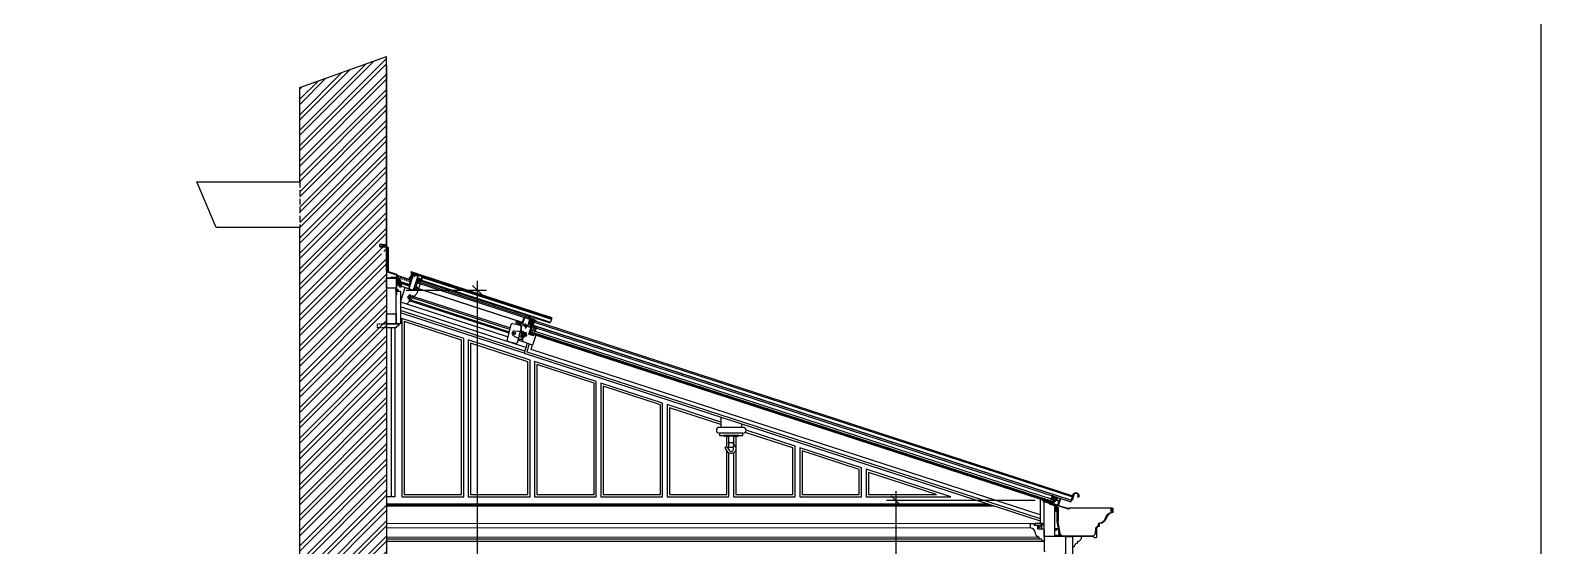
# Model space of a CAD drawing. Header units: millimetres. Extents: x -38686 to 870903, y -23218 to 232707.
# Drawn here: x 58341 to 64946, y 60679 to 62942 of the extents above; entities that cross this region are included whole.
import ezdxf

# ---------------------------------------------------------------- set-up
doc = ezdxf.new("R2010")
doc.units = ezdxf.units.MM
doc.header["$LTSCALE"] = 10
doc.header["$PDMODE"] = 35
doc.header["$PDSIZE"] = 50
for name, pattern in [('CENTER2', [1.125, 0.75, -0.125, 0.125, -0.125]), ('HIDDEN', [0.375, 0.25, -0.125]), ('HIDDENX2', [0.75, 0.5, -0.25])]:
    doc.linetypes.add(name, pattern=pattern)
for name, color, linetype in [('03 - Datum', 11, 'CENTER2'), ('40 - Detail Outline', 142, 'Continuous'), ('41 - Detail', 7, 'Continuous'), ('42 - Detail Hatch', 7, 'Continuous'), ('44 - Detail Text', 7, 'Continuous'), ('901 - 0.10mm Line Thickness', 251, 'Continuous')]:
    doc.layers.add(name, color=color, linetype=linetype)
doc.styles.add('1-20', font='romans.shx', dxfattribs={"width": 0.8, "height": 35})
doc.dimstyles.new('1-20', dxfattribs={"dimtxt": 35, "dimasz": 40, "dimexe": 40, "dimexo": 40, "dimgap": 40, "dimtad": 1, "dimdec": 0, "dimzin": 0, "dimdsep": 46, "dimtxsty": '1-20', "dimblk": 'OBLIQUE', "dimcen": 40, "dimdle": 40, "dimclrd": 251, "dimclre": 251, "dimclrt": 251, "dimadec": 0, "dimazin": 0, "dimtfac": 1, "dimtdec": 0, "dimtix": 1, "dimtmove": 1, "dimatfit": 3, "dimfxl": 1, "dimtolj": 1, "dimtzin": 0, "dimlwd": 25, "dimarcsym": 0})

# ---------------------------------------------------------------- blocks, each defined once
blk = doc.blocks.new('_Oblique')
at = {"color": 0, "linetype": 'ByBlock', "lineweight": -2}
blk.add_line((-0.5, -0.5), (0.5, 0.5), dxfattribs=at)
blk = doc.blocks.new('*D2404')
at = {"layer": '44 - Detail Text', "color": 251, "lineweight": 25, "ltscale": 10, "transparency": 16777216}
blk.add_line((60295.4, 61845.7), (60295.4, 58441.8), dxfattribs=at)
at = {"layer": '44 - Detail Text', "color": 251, "lineweight": -2, "ltscale": 10, "transparency": 16777216}
for p, q in [((59984.2, 61805.7), (60335.4, 61805.7)), ((59939.2, 58481.8), (60335.4, 58481.8))]:
    blk.add_line(p, q, dxfattribs=at)
at = {"layer": 'Defpoints', "color": 0, "ltscale": 10, "transparency": 16777216}
for p in [(59944.2, 61805.7), (59899.2, 58481.8), (60295.4, 58481.8)]:
    blk.add_point(p, dxfattribs=at)
at = {"layer": '44 - Detail Text', "color": 251, "lineweight": 25, "ltscale": 10, "transparency": 16777216, "xscale": 40, "yscale": 40, "zscale": 40}
for p, rotation in [((60295.4, 61805.7), 90), ((60295.4, 58481.8), 270)]:
    blk.add_blockref('_Oblique', p, dxfattribs=dict(at, rotation=rotation))
at = {"layer": '44 - Detail Text', "color": 251, "ltscale": 10, "transparency": 16777216, "insert": (60237.9, 60143.7), "char_height": 35, "attachment_point": 5, "rotation": 90, "style": '1-20'}
blk.add_mtext('\\A1;3324 CFFL TO WALL PLATE DATUM', dxfattribs=at)
blk = doc.blocks.new('*D2406')
at = {"layer": '44 - Detail Text', "color": 251, "lineweight": 25, "ltscale": 10, "transparency": 16777216}
blk.add_line((62125.7, 60925.8), (62125.7, 58441.8), dxfattribs=at)
at = {"layer": '44 - Detail Text', "color": 251, "lineweight": -2, "ltscale": 10, "transparency": 16777216}
for p, q in [((62735.2, 60885.8), (62085.7, 60885.8)), ((62735.2, 58481.8), (62085.7, 58481.8))]:
    blk.add_line(p, q, dxfattribs=at)
at = {"layer": 'Defpoints', "color": 0, "ltscale": 10, "transparency": 16777216}
for p in [(62775.2, 60885.8), (62125.7, 58481.8), (62775.2, 58481.8)]:
    blk.add_point(p, dxfattribs=at)
at = {"layer": '44 - Detail Text', "color": 251, "lineweight": 25, "ltscale": 10, "transparency": 16777216, "xscale": 40, "yscale": 40, "zscale": 40}
for p, rotation in [((62125.7, 60885.8), 90), ((62125.7, 58481.8), 270)]:
    blk.add_blockref('_Oblique', p, dxfattribs=dict(at, rotation=rotation))
at = {"layer": '44 - Detail Text', "color": 251, "ltscale": 10, "transparency": 16777216, "insert": (62068.2, 59683.8), "char_height": 35, "attachment_point": 5, "rotation": 90, "style": '1-20'}
blk.add_mtext('\\A1;2404 CFFL TO EAVES DATUM', dxfattribs=at)

msp = doc.modelspace()

# ---------------------------------------------------------------- hatches: boundary and pattern name
h = msp.add_hatch()
h.set_pattern_fill('ANSI32', color=250, scale=5, style=0)
h.set_pattern_definition([(45, (-22075.97, 44961.77), (-33.67596, 33.67596), []), (45, (-22053.52, 44961.77), (-33.67596, 33.67596), [])])
h.paths.add_polyline_path([(59899.203, 61964.822), (59869.203, 61964.822), (59869.203, 61966.622), (59869.203, 61974.822), (59899.203, 61974.822), (59899.203, 62826.652), (59519.203, 62691.537), (59519.203, 62279.822), (59519.203, 62079.822), (59519.203, 57974.822), (59714.203, 57974.822), (59899.203, 57974.822), (59899.203, 61610.399), (59859.053, 61610.399), (59859.053, 61628.399), (59899.203, 61628.399)])
h.paths.add_polyline_path([(59899.203, 61628.399), (59859.053, 61628.399), (59859.053, 61610.399), (59899.203, 61610.399)], flags=17)
at = {"layer": '03 - Datum', "linetype": 'Continuous'}
h = msp.add_hatch(color=256, dxfattribs=at)
h.paths.add_polyline_path([(59948.203, 61805.672, -0.41421356), (59944.203, 61801.672), (59944.203, 61805.672)])
h.paths.add_polyline_path([(59944.203, 61805.672), (59940.203, 61805.672, -0.41421356), (59944.203, 61809.672)])
h = msp.add_hatch(color=256, dxfattribs=at)
h.paths.add_polyline_path([(62775.207, 60885.825), (62780.207, 60885.825, -0.41421356), (62775.207, 60880.825)])
h.paths.add_polyline_path([(62770.207, 60885.825, -0.41421356), (62775.207, 60890.825), (62775.207, 60885.825)])
at = {"layer": '42 - Detail Hatch', "ltscale": 0.5}
h = msp.add_hatch(dxfattribs=at)
h.set_pattern_fill('DOTS', color=250, scale=0.1, angle=27.9604967, style=0)
h.set_pattern_definition([(27.96049667, (12034.71345, 62096.32959), (-0.00432231137, 0.1774352579), [0, -0.15875])])
edge = h.paths.add_edge_path()
edge.add_line((59978.634, 61833.81), (59958.044, 61840.5))
edge.add_line((59958.044, 61840.5), (59956.19, 61834.794))
edge.add_arc((59950.249, 61832.332), 6.431, 382.5118975, 513.1257269)
edge.add_line((59944.512, 61835.239), (59943.666, 61855.097))
edge.add_line((59943.666, 61855.097), (59955.445, 61851.123))
edge.add_line((59955.445, 61851.123), (59956.56, 61848.959))
edge.add_line((59956.56, 61848.959), (59954.602, 61842.933))
edge.add_line((59954.602, 61842.933), (59979.02, 61834.999))
edge.add_line((59979.02, 61834.999), (59978.634, 61833.81))
at = {"layer": '42 - Detail Hatch', "ltscale": 10}
h = msp.add_hatch(dxfattribs=at)
h.set_pattern_fill('DOTS', color=250, scale=0.4, angle=27.9604967, style=0)
h.set_pattern_definition([(27.9604967, (12034.71345, 62096.3296), (-0.0172892455, 0.709741032), [0, -0.635])])
h.paths.add_polyline_path([(59944.512, 61835.239, -0.64084207), (59956.19, 61834.794, -0.06583959), (59956.363, 61830.34, -0.66868364), (59944.512, 61829.425)])
at = {"layer": '42 - Detail Hatch'}
h = msp.add_hatch(dxfattribs=at)
h.set_pattern_fill('DOTS', color=250, scale=0.4, angle=70.8056165, style=0)
h.set_pattern_definition([(190.805616, (55047.5804, 65779.4643), (-0.430918647, 0.5642166), [0, -0.635])])
h.paths.add_polyline_path([(59951.164, 61819.604), (59957.81, 61817.405), (59962.835, 61832.596), (59956.19, 61834.794, -0.25)])
h.paths.add_polyline_path([(59962.557, 61815.835), (59967.582, 61831.025), (59962.835, 61832.596), (59957.81, 61817.405)])
h = msp.add_hatch(dxfattribs=at)
h.set_pattern_fill('DOTS', color=250, scale=0.4, angle=25.5, style=0)
h.set_pattern_definition([(25.5, (-19347.68425, 41395.03135), (0.0131962813, 0.709828929), [0, -0.635])])
h.paths.add_polyline_path([(62815.533, 60887.862), (62808.875, 60890.026), (62813.82, 60905.242), (62820.477, 60903.079, 0.25)])
h.paths.add_polyline_path([(62804.12, 60891.571), (62809.064, 60906.788), (62813.82, 60905.242), (62808.875, 60890.026)])
h = msp.add_hatch(color=253, dxfattribs=at)
edge = h.paths.add_edge_path()
edge.add_ellipse((62826.628, 60898.059), major_axis=(-3.566, 1.159), ratio=0.8, start_angle=-73.3152983, end_angle=136.075662, ccw=False)
edge.add_line((62826.492, 60901.125), (62828.54, 60900.46))
edge.add_ellipse((62826.628, 60898.059), major_axis=(-3.566, 1.159), ratio=0.8, start_angle=-180, end_angle=-106.6847017, ccw=False)
edge.add_line((62830.194, 60896.9), (62827.919, 60889.897))
edge.add_line((62827.919, 60889.897), (62827.43, 60889.793))
edge.add_line((62827.43, 60889.793), (62827.584, 60890.269))
edge.add_line((62827.584, 60890.269), (62826.581, 60891.383))
edge.add_line((62826.581, 60891.383), (62826.952, 60891.718))
edge.add_line((62826.952, 60891.718), (62827.287, 60891.346))
edge.add_line((62827.287, 60891.346), (62828.554, 60895.245))
edge = h.paths.add_edge_path(flags=16)
edge.add_spline(control_points=[(62829.719, 60897.055), (62829.638, 60896.805), (62829.504, 60896.57), (62829.072, 60896.08), (62828.73, 60895.846), (62827.912, 60895.536), (62827.436, 60895.463), (62826.455, 60895.504), (62825.951, 60895.62), (62825.027, 60896.019), (62824.61, 60896.301), (62823.93, 60896.983), (62823.681, 60897.386), (62823.422, 60898.192), (62823.41, 60898.594), (62823.603, 60899.327), (62823.809, 60899.662), (62824.36, 60900.157), (62824.669, 60900.338), (62825.38, 60900.58), (62825.78, 60900.644), (62826.608, 60900.633), (62827.035, 60900.56), (62827.847, 60900.287), (62828.23, 60900.088), (62828.964, 60899.545), (62829.286, 60899.182), (62829.713, 60898.414), (62829.817, 60898.013), (62829.811, 60897.435), (62829.779, 60897.24), (62829.719, 60897.055)], knot_values=[0, 0, 0, 0, 0.33265571, 0.33265571, 0.78438547, 0.78438547, 1.23611523, 1.23611523, 1.68784498, 1.68784498, 2.13957474, 2.13957474, 2.61798732, 2.61798732, 3.09639991, 3.09639991, 3.57481249, 3.57481249, 3.95824551, 3.95824551, 4.34167854, 4.34167854, 4.72511156, 4.72511156, 5.10854459, 5.10854459, 5.57294575, 5.57294575, 6.03734691, 6.03734691, 6.28318531, 6.28318531, 6.28318531, 6.28318531], degree=3, periodic=0)
edge = h.paths.add_edge_path(flags=17)
edge.add_ellipse((62826.628, 60898.059), major_axis=(-3.566, 1.159), ratio=0.8, start_angle=-106.6847017, end_angle=-73.3152983, ccw=False)
edge.add_line((62828.54, 60900.46), (62826.492, 60901.125))

# ---------------------------------------------------------------- linework, layer by layer
at = {"color": 5}
msp.add_line((59899.203, 62047.405), (59899.203, 62004.822), dxfattribs=at)
at = {"color": 251, "ltscale": 10}
msp.add_line((59869.203, 61996.622), (59869.203, 61994.822), dxfattribs=at)
at = {"ltscale": 40}
for p, q in [((60039.856, 61855.03), (60039.198, 61853.008)), ((60039.198, 61853.008), (60048.233, 61850.072)), ((60048.891, 61852.095), (60039.38, 61855.185)), ((60051.562, 61848.99), (60052.219, 61851.013))]:
    msp.add_line(p, q, dxfattribs=at)
at = {"color": 251}
for p, q in [((60013.915, 61771.916), (60437.145, 61634.401)), ((60005.731, 61763.14), (60434.394, 61623.859))]:
    msp.add_line(p, q, dxfattribs=at)
at = {"color": 252}
for p, q in [((60438.634, 61640.111), (60018.348, 61776.67)), ((60001.298, 61758.386), (60432.904, 61618.149)), ((60542.985, 61643.081), (60544.839, 61648.788)), ((60536.063, 61621.778), (60538.04, 61627.865))]:
    msp.add_line(p, q, dxfattribs=at)
msp.add_line((60481.736, 61653.596), (60479.644, 61654.276))
at = {"linetype": 'HIDDEN', "ltscale": 2, "const_width": 1.8}
for points in [[(59869.203, 61995.722), (59899.203, 61995.722, -0.41421356), (59905.103, 61989.822), (59905.103, 61887.655)], [(59997.884, 61828.764), (59963.961, 61839.786, -0.19021289), (59961.639, 61841.703), (59945.182, 61871.489, 0.19021121), (59944.106, 61872.377), (59902.936, 61885.954, -0.3249179), (59900.103, 61889.853), (59900.103, 61993.388)]]:
    msp.add_lwpolyline(points, format="xyb", dxfattribs=at)
at = {"linetype": 'HIDDENX2', "const_width": 1.8}
msp.add_lwpolyline([(60016.542, 61876.8), (60000.212, 61826.543, -0.19891237), (59998.97, 61825.088, -0.16854039), (59996.722, 61825.305), (59944.512, 61842.268)], format="xyb", dxfattribs=at)
at = {"color": 251}
for points in [[(60015.686, 61877.078), (59999.356, 61826.821, -0.18239099), (59998.65, 61825.939, -0.16234388), (59997.053, 61826.143), (59944.512, 61843.215)], [(60017.398, 61876.522), (60001.068, 61826.265, -0.20712442), (59999.282, 61824.239, -0.1713908), (59996.397, 61824.464), (59944.512, 61841.322)]]:
    msp.add_lwpolyline(points, format="xyb", dxfattribs=at)
for points in [[(60484.416, 61625.449), (60488.459, 61640.948, 0.41421356), (60482.738, 61650.709), (60451.775, 61658.787, 0.41421356), (60442.014, 61653.066), (60425.857, 61591.138, 0.41421356), (60431.579, 61581.378), (60462.542, 61573.3, 0.41421356), (60472.303, 61579.021), (60475.987, 61593.141)], [(60479.644, 61654.276), (60466.053, 61661.946, -0.35688433), (60464.904, 61664.895), (60465.972, 61668.181), (60486.895, 61661.383), (60484.886, 61655.201, -0.41421356), (60481.736, 61653.596)]]:
    msp.add_lwpolyline(points, format="xyb")
at = {"color": 252}
for points in [[(60542.985, 61643.081), (62891.806, 60879.903), (62893.66, 60885.609), (60539.132, 61650.642)], [(60536.063, 61621.778), (62813.555, 60881.776), (62815.533, 60887.862), (60544.698, 61625.701)]]:
    msp.add_lwpolyline(points, dxfattribs=at)
for points in [[(60549.453, 61624.156), (60554.397, 61639.373), (60549.642, 61640.918), (60544.698, 61625.701)], [(60544.646, 61615.834), (60535.136, 61618.925), (60536.063, 61621.778), (60545.573, 61618.688)], [(62808.875, 60890.026), (62813.82, 60905.242), (62809.064, 60906.788), (62804.12, 60891.571)]]:
    msp.add_lwpolyline(points, close=True, dxfattribs=at)
msp.add_lwpolyline([(62843.536, 60889.909, -0.41421356), (62844.178, 60888.649), (62836.916, 60866.299, 0.41421356), (62837.879, 60864.409), (62881.437, 60850.256, -0.41421356), (62882.079, 60848.996), (62881.77, 60848.045, -0.41420735), (62880.51, 60847.403), (62775.894, 60881.395, -0.41421356), (62775.252, 60882.655), (62775.87, 60884.557, -0.41421356), (62777.13, 60885.199), (62815.838, 60872.622, 0.41421356), (62816.48, 60871.362), (62832.173, 60866.263, 0.41421356), (62834.063, 60867.226), (62838.698, 60881.492), (62823.481, 60886.436), (62821.55, 60880.492, -0.41421356), (62820.29, 60879.85), (62819.339, 60880.159, -0.41421356), (62818.697, 60881.419), (62821.092, 60888.79, -0.41421356), (62822.982, 60889.753), (62823.22, 60889.676), (62825.074, 60895.382, -0.41421356), (62825.704, 60895.703), (62826.655, 60895.394, -0.41421356), (62826.976, 60894.764), (62825.276, 60889.533, 0.41421356), (62825.597, 60888.903), (62827.69, 60888.223, 0.41421356), (62828.32, 60888.544), (62829.749, 60892.943, 0.41421356), (62829.428, 60893.573), (62829.155, 60893.701, -0.40170069), (62830.245, 60894.228), (62830.958, 60893.996, -0.41421356), (62831.713, 60892.515), (62830.067, 60887.451), (62839.625, 60884.345), (62841.325, 60889.576, -0.41421356), (62842.585, 60890.218, 0)], format="xyb", close=True)
msp.add_lwpolyline([(62817.391, 60877.401), (62812.636, 60878.946), (62816.653, 60891.31), (62821.408, 60889.765)], close=True)
msp.add_circle((60457.158, 61616.043), 2, dxfattribs=at)
for centre, radius, start, end in [((60520.937, 61641.834), 22.083, 320.7606894, 3.2393106), ((62832.271, 60890.836), 17, 133.9275131, 190.0724869)]:
    msp.add_arc(centre, radius, start, end, dxfattribs=at)
at = {"layer": '03 - Datum', "linetype": 'Continuous'}
for p, q in [((59951.203, 61805.672), (59937.203, 61805.672)), ((59944.203, 61798.033), (59944.203, 61812.672)), ((62785.207, 60885.825), (62765.207, 60885.825)), ((62775.207, 60895.825), (62775.207, 60875.825))]:
    msp.add_line(p, q, dxfattribs=at)
for centre, radius in [((59944.203, 61805.672), 4), ((62775.207, 60885.825), 5)]:
    msp.add_circle(centre, radius, dxfattribs=at)
at = {"layer": '40 - Detail Outline', "color": 252, "ltscale": 2}
msp.add_line((59899.203, 61887.914), (59899.203, 62826.652), dxfattribs=at)
at = {"layer": '40 - Detail Outline', "color": 5, "linetype": 'HIDDEN', "ltscale": 10}
msp.add_line((59519.203, 62279.822), (59519.203, 62079.822), dxfattribs=at)
at = {"layer": '40 - Detail Outline', "color": 5}
for p, q in [((59869.203, 62004.822), (59899.203, 62004.822)), ((59869.203, 61994.822), (59899.203, 61994.822))]:
    msp.add_line(p, q, dxfattribs=at)
at = {"layer": '40 - Detail Outline', "color": 251, "ltscale": 10}
for p, q in [((59944.203, 61871.399), (59899.203, 61886.221)), ((61394.203, 61138.911), (61418.203, 61138.911)), ((61396.203, 61118.911), (61416.203, 61118.911)), ((62714.203, 60784.322), (59899.203, 60783.469)), ((62714.203, 60765.822), (59899.203, 60764.969)), ((62775.203, 60706.822), (59899.203, 60705.969))]:
    msp.add_line(p, q, dxfattribs=at)
at = {"layer": '40 - Detail Outline', "linetype": 'Continuous'}
for p, q in [((59941.203, 61858.399), (59899.203, 61858.399)), ((59955.833, 61851.026), (59943.666, 61855.097)), ((59954.918, 61842.844), (59956.929, 61848.852)), ((60539.504, 61651.785), (62894.032, 60886.753)), ((60542.892, 61672.566), (62900.463, 60906.545))]:
    msp.add_line(p, q, dxfattribs=at)
at = {"layer": '40 - Detail Outline', "color": 251, "linetype": 'HIDDENX2'}
for p, q in [((59958.046, 61852.191), (59961.582, 61862.759)), ((59959.837, 61857.543), (60002.978, 61842.948)), ((59961.582, 61862.759), (60004.724, 61848.164)), ((59859.053, 61640.399), (59859.053, 61658.399)), ((59859.053, 61658.399), (59899.203, 61658.399)), ((59899.203, 61640.399), (59859.053, 61640.399))]:
    msp.add_line(p, q, dxfattribs=at)
at = {"layer": '40 - Detail Outline'}
for p, q in [((60027.332, 61816.487), (60034.13, 61837.41)), ((60034.13, 61837.41), (60045.068, 61833.857)), ((60045.543, 61833.702), (60038.745, 61812.779)), ((60038.905, 61855.339), (60052.219, 61851.013)), ((60015.406, 61805.67), (59996.385, 61811.85)), ((60038.745, 61812.779), (60027.332, 61816.487)), ((60467.053, 61671.51), (60465.972, 61668.181)), ((60465.972, 61668.181), (60493.552, 61659.22)), ((60467.053, 61671.51), (60491.305, 61663.63)), ((60497.176, 61681.7), (60491.305, 61663.63)), ((60500.505, 61680.619), (60493.552, 61659.22)), ((60497.176, 61681.7), (60500.505, 61680.619)), ((60538.181, 61650.951), (60544.984, 61671.887)), ((60555.3, 61645.389), (60538.181, 61650.951)), ((60539.441, 61651.593), (60545.935, 61671.578)), ((60555.609, 61646.34), (60539.441, 61651.593)), ((60544.386, 61666.81), (60544.231, 61666.334)), ((60545.935, 61671.578), (60544.984, 61671.887)), ((60555.609, 61646.34), (60555.3, 61645.389)), ((60528.478, 61621.088), (60526.933, 61616.332))]:
    msp.add_line(p, q, dxfattribs=at)
at = {"layer": '40 - Detail Outline', "color": 7, "linetype": 'Continuous'}
msp.add_line((60544.112, 61665.967), (62898.64, 60900.934), dxfattribs=at)
at = {"layer": '40 - Detail Outline', "color": 9, "linetype": 'HIDDEN'}
msp.add_line((60487.196, 61625.776), (60491.462, 61591.037), dxfattribs=at)
at = {"layer": '40 - Detail Outline', "color": 252, "linetype": 'Continuous'}
msp.add_line((62757.203, 60823.329), (60531.574, 61546.479), dxfattribs=at)
at = {"layer": '40 - Detail Outline', "color": 9, "ltscale": 10}
for p, q in [((61457.203, 61180.411), (61355.203, 61180.411)), ((61377.953, 61170.411), (61377.953, 61168.911)), ((61383.453, 61170.411), (61383.453, 61168.911)), ((61428.953, 61170.411), (61428.953, 61168.911)), ((61434.453, 61170.411), (61434.453, 61168.911))]:
    msp.add_line(p, q, dxfattribs=at)
at = {"layer": '40 - Detail Outline', "color": 250, "ltscale": 10}
for p, q in [((59899.203, 60870.998), (62529.591, 60870.998)), ((59899.203, 60866.998), (62541.901, 60866.998)), ((59899.203, 60862.998), (62554.212, 60862.998)), ((63073.996, 60852.801), (62880.723, 60852.801)), ((62753.203, 60725.131), (59899.203, 60724.278)), ((62753.203, 60716.822), (59899.203, 60715.969))]:
    msp.add_line(p, q, dxfattribs=at)
at = {"layer": '40 - Detail Outline', "ltscale": 10}
for points in [[(33233.127, 55888.092), (33233.127, 67865.319), (64946.293, 67865.319), (64946.293, 55888.092), (33233.127, 55888.092)], [(59899.203, 61886.021), (59899.203, 61858.399), (59913.62, 61858.399), (59913.62, 61861.399), (59944.203, 61861.399), (59944.203, 61871.399), (59899.203, 61886.021)], [(62869.203, 60672.822), (62869.203, 60672.822), (62869.203, 60728.822), (62775.203, 60728.822), (62775.203, 60665.822), (62779.203, 60661.822)]]:
    msp.add_lwpolyline(points, dxfattribs=at)
at = {"layer": '40 - Detail Outline', "color": 252, "ltscale": 10}
for points in [[(59519.203, 62691.537), (59899.203, 62826.652)], [(59153.606, 62079.822), (59069.431, 62279.822)], [(60522.823, 61570.352), (60511.791, 61536.399), (62757.203, 60806.821)]]:
    msp.add_lwpolyline(points, dxfattribs=at)
at = {"layer": '40 - Detail Outline', "color": 5, "ltscale": 10}
for points in [[(59899.203, 62785.761), (59899.203, 57974.822)], [(59069.431, 62279.822), (59519.203, 62279.822), (59519.203, 62691.537)], [(59519.203, 57974.822), (59519.203, 62079.822), (59153.606, 62079.822)]]:
    msp.add_lwpolyline(points, dxfattribs=at)
at = {"layer": '40 - Detail Outline', "color": 5}
msp.add_lwpolyline([(59869.203, 61994.822), (59869.203, 62004.822)], dxfattribs=at)
at = {"layer": '40 - Detail Outline', "color": 251, "ltscale": 10}
for points in [[(59869.203, 61996.622), (59899.203, 61996.622, -0.41421356), (59906.003, 61989.822), (59906.003, 61887.655)], [(59869.203, 61994.822), (59899.203, 61994.822, -0.41421356), (59904.203, 61989.822), (59904.203, 61887.655)], [(61385.553, 61168.911), (61394.218, 61163.703, -0.26323241), (61394.703, 61162.846), (61394.703, 61138.911), (61417.703, 61138.911), (61417.703, 61162.846, -0.26323241), (61418.188, 61163.703), (61426.853, 61168.911)], [(61416.478, 61130.362), (61422.06, 61123.1, -1.02997315), (61389.654, 61099.68), (61380.413, 61113.296, -1), (61388.274, 61118.631), (61397.515, 61105.015, 1.14499013), (61413.004, 61118.911)], [(61396.203, 61118.911), (61396.203, 61122.746, 0.04131065), (61396.176, 61123.075), (61395.31, 61128.27, -0.15850688), (61395.494, 61129.493), (61396.363, 61131.231, 0.2872065), (61396.059, 61134.401), (61394.544, 61136.372, -0.16524673), (61394.13, 61137.591), (61394.13, 61138.911)], [(61416.203, 61118.911), (61416.203, 61122.746, -0.04131065), (61416.23, 61123.075), (61417.096, 61128.27, 0.15850688), (61416.912, 61129.493), (61416.043, 61131.231, -0.2872065), (61416.347, 61134.401), (61417.862, 61136.372, 0.16524673), (61418.276, 61137.591), (61418.276, 61138.911)]]:
    msp.add_lwpolyline(points, format="xyb", dxfattribs=at)
at = {"layer": '40 - Detail Outline', "color": 252, "ltscale": 10}
for points in [[(59997.606, 61827.908), (59963.683, 61838.93, -0.19021289), (59960.851, 61841.267), (59944.394, 61871.054, 0.19021121), (59943.828, 61871.521), (59902.658, 61885.098, -0.3249179), (59899.203, 61889.853), (59899.203, 61993.388)], [(59998.163, 61829.619), (59964.239, 61840.642, -0.19021289), (59962.427, 61842.138), (59945.969, 61871.924, 0.19021121), (59944.384, 61873.233), (59903.214, 61886.81, -0.3249179), (59901.003, 61889.853), (59901.003, 61993.388)], [(62795.983, 60871.713), (62820.108, 60863.788, -0.05140532), (62820.288, 60863.691), (62834.275, 60854.16, -0.248073), (62834.712, 60853.334), (62834.712, 60796.793)], [(62796.672, 60873.376), (62820.797, 60865.451, -0.05140532), (62821.302, 60865.178), (62835.289, 60855.647, -0.248073), (62836.512, 60853.334), (62836.512, 60796.793)]]:
    msp.add_lwpolyline(points, format="xyb", dxfattribs=at)
at = {"layer": '40 - Detail Outline', "ltscale": 10}
for points in [[(59941.203, 61814.399), (59899.203, 61814.399), (59899.203, 61858.399), (59941.203, 61858.399)], [(59941.203, 61814.399), (59899.203, 61814.399), (59899.203, 61702.399), (59941.203, 61702.399)], [(59959.203, 61658.399), (59941.203, 61658.399), (59941.203, 61786.399), (59944.203, 61786.399), (59944.203, 61800.798), (59959.203, 61800.798)], [(59941.203, 61658.399), (59899.203, 61658.399), (59899.203, 61702.399), (59941.203, 61702.399)], [(62775.203, 60885.825), (62757.203, 60891.674), (62757.203, 60784.322), (62767.203, 60784.322), (62767.203, 60778.322), (62762.203, 60778.322), (62762.203, 60762.322), (62775.203, 60762.322)], [(62796.918, 60874.564), (62795.991, 60871.711), (62820.203, 60863.749), (62820.203, 60728.822), (62775.203, 60728.822), (62775.203, 60881.619)], [(62767.203, 60784.322), (62735.203, 60784.322), (62732.203, 60781.322), (62732.203, 60778.322), (62764.703, 60778.322), (62767.203, 60779.322)]]:
    msp.add_lwpolyline(points, close=True, dxfattribs=at)
at = {"layer": '40 - Detail Outline', "ltscale": 40}
for points in [[(59944.203, 61786.399), (59944.203, 61861.399), (59919.203, 61861.399), (59919.203, 61858.399), (59941.203, 61858.399), (59941.203, 61786.399), (59944.203, 61786.399)], [(59996.385, 61811.85), (60017.398, 61876.522), (60022.153, 61874.977), (60019.063, 61865.466), (60021.916, 61864.539), (60024.079, 61871.197), (60032.163, 61868.57), (60033.09, 61871.423), (60036.419, 61870.342), (60015.406, 61805.67)]]:
    msp.add_lwpolyline(points, dxfattribs=at)
at = {"layer": '40 - Detail Outline'}
msp.add_lwpolyline([(59944.512, 61841.322), (60000.093, 61823.263), (59996.385, 61811.85), (59944.512, 61828.705)], dxfattribs=at)
at = {"layer": '40 - Detail Outline', "color": 251, "ltscale": 10}
for points in [[(59979.266, 61834.697), (59978.87, 61833.512)], [(60507.798, 61554.205), (59959.203, 61732.454)], [(60502.946, 61539.273), (59959.203, 61715.946)], [(60500.073, 61530.428), (59959.203, 61706.168)]]:
    msp.add_lwpolyline(points, dxfattribs=at)
at = {"layer": '40 - Detail Outline'}
for points in [[(60055.618, 61861.475), (60052.219, 61851.013), (60055.611, 61861.453, -0.33264125), (60050.777, 61868.305), (60048.094, 61869.177, 0.44978446), (60042.888, 61872.13, -0.61803399), (60041.614, 61873.385), (60006.425, 61884.819, 0.41421356), (60005.164, 61884.177), (60004.855, 61883.226, 0.41421356), (60005.497, 61881.966), (60008.351, 61881.039, -0.41421356), (60008.993, 61879.779), (60002.812, 61860.758, -0.41421356), (60001.552, 61860.116), (59998.699, 61861.043, 0.41421356), (59997.439, 61860.401), (59997.13, 61859.45, 0.41421356), (59997.772, 61858.19), (60004.429, 61856.026), (60012.464, 61880.754), (60037.758, 61872.535, 0.26794919), (60040.435, 61869.563), (60048.867, 61866.823, 0.18738742), (60052.071, 61861.148, -0.30896041), (60052.706, 61858.983), (60051.553, 61855.435, -0.41421356), (60049.033, 61854.151), (60036.669, 61858.169), (60027.399, 61829.637, 1), (60031.203, 61828.401), (60032.13, 61831.254), (60031.001, 61831.014), (60038.905, 61855.339), (60031.488, 61832.514)], [(59999.456, 61760.788), (59996.52, 61763.526), (60012.888, 61781.079), (60015.813, 61778.35, -1.0023919), (60011.711, 61773.972), (60013.915, 61771.916), (60005.731, 61763.14), (60003.537, 61765.186, -1.0023862), (59999.435, 61760.807)], [(60496.478, 61599.296), (60500.463, 61599.785), (60497.538, 61623.606), (60493.567, 61623.119, 1.0023919), (60494.312, 61617.165), (60491.321, 61616.798), (60492.784, 61604.887), (60495.761, 61605.253, 1.0023862), (60496.506, 61599.299)], [(62937.203, 60728.822), (62899.203, 60728.822), (62899.203, 60684.822), (62907.082, 60684.822, -0.40843998), (62922.203, 60699.822), (62922.203, 60707.822, 0.44822849), (62937.203, 60724.822), (62937.203, 60728.822)]]:
    msp.add_lwpolyline(points, format="xyb", dxfattribs=at)
for points in [[(59980.217, 61817.104), (60015.406, 61805.67), (60019.114, 61817.083), (60023.869, 61815.538), (60020.779, 61806.027), (60023.632, 61805.1), (60025.795, 61811.757), (60033.879, 61809.131), (60034.806, 61811.984), (60038.135, 61810.902), (60031.646, 61790.93), (60018.348, 61776.67), (60013.229, 61781.444), (60009.819, 61777.787), (60001.042, 61785.971), (59990.812, 61775.001), (59999.589, 61766.817), (59996.179, 61763.16), (60001.298, 61758.386), (59988.001, 61744.126), (59959.512, 61753.383)], [(60520.633, 61613.122), (60540.605, 61606.633), (60542.15, 61611.388), (60551.661, 61608.298), (60537.755, 61565.5), (60495.952, 61579.083), (60493.576, 61598.436), (60500.524, 61599.289), (60499.914, 61604.251), (60511.825, 61605.714), (60509.997, 61620.602), (60498.086, 61619.14), (60497.477, 61624.102), (60490.529, 61623.249), (60488.153, 61642.602), (60492.17, 61654.966), (60500.254, 61652.339), (60499.327, 61649.486), (60507.411, 61646.859), (60505.248, 61640.202), (60508.101, 61639.275), (60511.191, 61648.785), (60530.212, 61642.605)], [(60492.78, 61656.842), (60516.556, 61649.117), (60525.827, 61677.648), (60502.05, 61685.374)], [(60551.156, 61674.704), (60550.229, 61671.851), (60529.306, 61678.649), (60520.336, 61651.043), (60517.483, 61651.97), (60527.38, 61682.429)], [(60537.594, 61649.144), (60528.633, 61621.563), (60528.003, 61621.242), (60528.324, 61620.612), (60526.933, 61616.332), (60533.591, 61614.169), (60533.912, 61613.539), (60534.542, 61613.86), (60541.199, 61611.697), (60539.654, 61606.942), (60520.633, 61613.122), (60539.483, 61671.137), (60540.909, 61670.673), (60539.206, 61665.43), (60541.108, 61664.812), (60543.739, 61672.908), (60545.165, 61672.445), (60537.903, 61650.095), (60537.273, 61649.774)], [(60534.727, 61672.682), (60525.457, 61644.15), (60530.212, 61642.605), (60539.483, 61671.137)]]:
    msp.add_lwpolyline(points, close=True, dxfattribs=at)
at = {"layer": '40 - Detail Outline', "linetype": 'Continuous'}
msp.add_lwpolyline([(59899.203, 61658.399), (59953.203, 61658.399, -0.41421356), (59940.203, 61645.399), (59940.203, 61640.399), (59899.203, 61640.399)], format="xyb", dxfattribs=at)
at = {"layer": '40 - Detail Outline', "color": 250, "ltscale": 10}
for points in [[(59935.203, 61640.399), (59935.203, 60901.998), (59899.203, 60901.998)], [(59921.203, 60901.998), (59921.203, 61640.399)]]:
    msp.add_lwpolyline(points, dxfattribs=at)
at = {"layer": '40 - Detail Outline', "color": 250}
for points in [[(60236.203, 61594.083), (59966.203, 61681.811), (59966.203, 60901.998), (60236.203, 60901.998)], [(60226.203, 61586.818), (59976.203, 61668.047), (59976.203, 60911.998), (60226.203, 60911.998), (60226.203, 61586.818)], [(60526.203, 61499.856), (60256.203, 61587.585), (60256.203, 60901.998), (60526.203, 60901.998)], [(60516.203, 61492.591), (60266.203, 61573.821), (60266.203, 60911.998), (60516.203, 60911.998), (60516.203, 61492.591)], [(60816.203, 61405.63), (60546.203, 61493.358), (60546.203, 60901.998), (60816.203, 60901.998)], [(60806.203, 61398.364), (60556.203, 61479.594), (60556.203, 60911.998), (60806.203, 60911.998), (60806.203, 61398.364)], [(61106.203, 61311.403), (60836.203, 61399.131), (60836.203, 60901.998), (61106.203, 60901.998)], [(61096.203, 61304.138), (60846.203, 61385.368), (60846.203, 60911.998), (61096.203, 60911.998), (61096.203, 61304.138)], [(61976.203, 61028.724), (61706.203, 61116.452), (61706.203, 60901.998), (61976.203, 60901.998)], [(61966.203, 61021.458), (61716.203, 61102.688), (61716.203, 60911.998), (61966.203, 60911.998), (61966.203, 61021.458)], [(61996.203, 61022.225), (61996.203, 60901.998), (62366.225, 60901.998)], [(62006.203, 61008.461), (62006.203, 60911.998), (62303.087, 60911.998), (62006.203, 61008.461)]]:
    msp.add_lwpolyline(points, close=True, dxfattribs=at)
at = {"layer": '40 - Detail Outline'}
msp.add_lwpolyline([(60477.794, 61624.71), (60457.813, 61626.022, 0.78750564), (60452.027, 61607.46), (60475.647, 61593.34, 0.1667704), (60488.347, 61590.655), (60494.439, 61591.403), (60490.174, 61626.142), (60478.73, 61624.737, -0.04696178)], format="xyb", close=True, dxfattribs=at)
at = {"layer": '40 - Detail Outline', "color": 9, "ltscale": 10}
for points in [[(60513.978, 61573.226), (60500.073, 61530.428), (62757.203, 60797.042)], [(61361.203, 61250.63), (61361.203, 61205.411)], [(61451.129, 61221.411), (61451.129, 61205.411)]]:
    msp.add_lwpolyline(points, dxfattribs=at)
at = {"layer": '40 - Detail Outline', "linetype": 'Continuous'}
msp.add_lwpolyline([(60544.646, 61615.834), (62817.383, 60877.377), (62815.838, 60872.622), (60526.933, 61616.332)], dxfattribs=at)
at = {"layer": '40 - Detail Outline', "color": 252, "linetype": 'Continuous'}
msp.add_lwpolyline([(60531.574, 61546.479), (60537.755, 61565.5)], dxfattribs=at)
at = {"layer": '40 - Detail Outline', "color": 250}
for points in [[(61361.203, 61228.549), (61126.203, 61304.905), (61126.203, 60901.998), (61396.203, 60901.998), (61396.203, 61093.591)], [(61361.203, 61218.034), (61136.203, 61291.141), (61136.203, 60911.998), (61386.203, 60911.998), (61386.203, 61104.765)], [(61386.203, 61120.335), (61386.203, 61170.411)], [(61416.203, 61093.591), (61416.203, 60901.998), (61686.203, 60901.998), (61686.203, 61122.95), (61471.203, 61192.808)], [(61426.203, 61170.411), (61426.203, 60911.998), (61676.203, 60911.998), (61676.203, 61115.685), (61467.079, 61183.633)]]:
    msp.add_lwpolyline(points, dxfattribs=at)
at = {"layer": '40 - Detail Outline', "color": 9, "ltscale": 10}
msp.add_lwpolyline([(61452.203, 61205.411), (61452.203, 61205.411), (61360.203, 61205.411), (61360.203, 61205.411), (61353.703, 61205.411, 0.41421356), (61341.203, 61192.911, 0.41421356), (61353.703, 61180.411), (61355.203, 61180.411), (61355.203, 61170.411), (61457.203, 61170.411), (61457.203, 61180.411), (61458.703, 61180.411, 1), (61458.703, 61205.411)], format="xyb", close=True, dxfattribs=at)
msp.add_lwpolyline([(61372.703, 61168.911), (61439.703, 61168.911), (61439.703, 61170.411), (61372.703, 61170.411)], close=True, dxfattribs=at)
at = {"layer": '40 - Detail Outline', "ltscale": 10}
for points in [[(62896.885, 60885.826), (62894.032, 60886.753), (62902.008, 60911.301, -1), (62925.784, 60903.575), (62924.239, 60898.82), (62921.386, 60899.747), (62922.931, 60904.502, 1), (62904.861, 60910.374), (62896.885, 60885.826)], [(62714.203, 60784.322), (62726.203, 60784.322), (62732.203, 60778.322), (62745.203, 60778.322), (62745.203, 60762.322), (62770.113, 60762.322), (62775.203, 60757.436), (62775.203, 60706.822, -0.31887736), (62763.203, 60716.822), (62753.203, 60716.822), (62753.203, 60725.131, -0.33846954), (62736.104, 60742.972, 0.3359329), (62714.203, 60765.822), (62714.203, 60784.322)], [(62869.203, 60728.822), (62899.203, 60728.822), (62899.203, 60634.822), (62889.203, 60634.822, 1.01217714), (62881.299, 60634.822), (62864.203, 60634.822), (62864.203, 60650.822), (62869.203, 60650.822), (62869.203, 60728.822)]]:
    msp.add_lwpolyline(points, format="xyb", dxfattribs=at)
at = {"layer": '40 - Detail Outline', "color": 7, "linetype": 'HIDDEN', "ltscale": 2, "const_width": 1.8}
msp.add_lwpolyline([(62796.327, 60872.545), (62820.452, 60864.62, -0.05140532), (62820.795, 60864.435), (62834.782, 60854.904, -0.248073), (62835.612, 60853.334), (62835.612, 60796.793)], format="xyb", dxfattribs=at)
at = {"layer": '40 - Detail Outline', "ltscale": 0.5}
msp.add_lwpolyline([(62826.41, 60855.801), (62833.919, 60854.215, -0.35448027), (62834.712, 60853.236), (62834.712, 60852.109, -0.47649495), (62834.109, 60851.619), (62828.816, 60852.738, 0.47658112), (62828.212, 60852.248), (62828.212, 60848.356, 0.41421356), (62828.712, 60847.856), (62834.212, 60847.856, -0.41421356), (62834.712, 60847.356), (62834.712, 60795.224, 0.0423043), (62834.784, 60794.382), (62843.761, 60741.803, 0.36550452), (62855.59, 60731.822), (62986.683, 60731.822, 0.38887873), (62998.637, 60742.777), (63000.262, 60761.351, -0.27746706), (63009.654, 60774.271, 0.30111018), (63012.703, 60778.875), (63012.703, 60784.016, -0.40508851), (63016.578, 60788.014, 0.32554583), (63042.608, 60808.245, -0.28182108), (63071.893, 60835.027, 0.3592104), (63072.703, 60836.008), (63072.703, 60841.46, 0.41421356), (63071.703, 60842.46), (63069.707, 60842.46, 0.41421356), (63068.707, 60841.46), (63068.707, 60839.47, -0.41421356), (63067.707, 60838.47), (63067.207, 60838.47, -0.41421356), (63066.207, 60839.47), (63066.207, 60844.46, -0.41421356), (63066.707, 60844.96), (63072.203, 60844.96, 0.41421356), (63072.703, 60845.46), (63072.703, 60849.356, 0.47661441), (63072.1, 60849.845), (63066.811, 60848.727, -0.47661441), (63066.207, 60849.216), (63066.207, 60850.344, -0.35444974), (63067.001, 60851.322), (63073.996, 60852.801, -0.47661441), (63075.203, 60851.822), (63075.203, 60832.944, -0.37812276), (63074.765, 60832.448, 0.29987904), (63045.49, 60807.414, -0.32554583), (63016.672, 60785.016, 0.40508851), (63015.703, 60784.016), (63015.703, 60773.463, -0.39266088), (63014.777, 60772.466, 0.39266088), (63003.203, 60760), (63003.203, 60723.822, -0.41421356), (63002.203, 60722.822), (62993.702, 60722.822, -0.39183669), (62993.203, 60723.284, 0.39183669), (62987.221, 60728.822), (62827.703, 60728.822, -2.03411399), (62830.121, 60731.958, 0.34082898), (62830.218, 60731.883), (62832.882, 60731.883, 0.38917007), (62834.874, 60733.711, -0.38917007), (62835.372, 60734.168), (62836.917, 60734.168, -0.37396646), (62837.412, 60733.737, 2.52305544), (62839.864, 60737.205, -0.37396646), (62839.293, 60737.529), (62838.789, 60738.952, -0.44327615), (62839.14, 60739.605, -0.00231914), (62839.191, 60739.617, 0.395815), (62840.701, 60741.9), (62837.793, 60758.905), (62837.708, 60759.405, 0.36548874), (62836.722, 60760.237), (62828.703, 60760.237, 0.41421356), (62827.703, 60759.237), (62827.703, 60754.737, -0.41421356), (62826.703, 60753.737), (62826.203, 60753.737, -0.41421356), (62825.203, 60754.737), (62825.203, 60761.737, -0.41421356), (62826.203, 60762.737), (62830.691, 60762.737, 0.34199871), (62830.788, 60762.812, -0.77459667), (62831.369, 60762.812, 0.34199871), (62831.466, 60762.737), (62835.953, 60762.737, 0.46467703), (62836.939, 60763.905), (62831.783, 60794.128, -0.042266), (62831.712, 60794.969), (62831.712, 60844.356, 0.41421356), (62830.712, 60845.356), (62828.703, 60845.356, 0.41421356), (62827.703, 60844.356), (62827.703, 60838.953, -0.41421356), (62826.703, 60837.953), (62826.203, 60837.953, -0.41421356), (62825.203, 60838.953), (62825.203, 60854.822, -0.47658112)], format="xyb", close=True, dxfattribs=at)
at = {"layer": '40 - Detail Outline'}
msp.add_circle((60457.158, 61616.043), 5.25, dxfattribs=at)
at = {"layer": '40 - Detail Outline', "color": 252, "ltscale": 10}
msp.add_circle((62753.351, 60770.351), 4, dxfattribs=at)
at = {"layer": '40 - Detail Outline', "color": 251, "ltscale": 10}
msp.add_arc((59950.249, 61832.332), 6.431, 22.5118975, 153.1257269, dxfattribs=at)
at = {"layer": '40 - Detail Outline'}
msp.add_arc((60478.235, 61625.684), 1, 266.2450549, 277, dxfattribs=at)
at = {"layer": '41 - Detail', "linetype": 'Continuous'}
for p, q in [((59948.248, 61869.549), (60005.131, 61851.067)), ((59956.19, 61834.794), (59958.044, 61840.5)), ((60005.131, 61851.067), (59998.472, 61830.572)), ((60542.985, 61643.081), (60544.839, 61648.788)), ((60536.063, 61621.778), (60538.04, 61627.865))]:
    msp.add_line(p, q, dxfattribs=at)
at = {"layer": '41 - Detail'}
for p, q in [((60036.108, 61843.497), (60034.13, 61837.41)), ((60034.13, 61837.41), (60525.162, 61677.864)), ((60036.108, 61843.497), (60527.14, 61683.951)), ((60037.962, 61849.203), (60039.198, 61853.008)), ((60037.962, 61849.203), (60614.589, 61661.846)), ((60038.905, 61855.339), (60052.219, 61851.013)), ((60039.198, 61853.008), (60615.825, 61665.65)), ((60491.313, 61663.656), (60038.135, 61810.902)), ((60038.745, 61812.779), (60491.923, 61665.532)), ((60428.436, 61601.02), (59988.001, 61744.126)), ((60527.14, 61683.951), (60525.162, 61677.864)), ((60495.952, 61579.083), (60474.166, 61586.162))]:
    msp.add_line(p, q, dxfattribs=at)
at = {"layer": '41 - Detail', "color": 9}
for p, q in [((60622.044, 61684.792), (60041.614, 61873.385)), ((60478.531, 61654.786), (60477.955, 61652.577)), ((60482.738, 61650.709), (60490.479, 61648.689)), ((60483.406, 61653.664), (60482.793, 61651.314)), ((60488.459, 61640.948), (60490.479, 61648.689)), ((60622.044, 61684.792), (60615.825, 61665.65)), ((61383.103, 61168.911), (61378.303, 61168.911)), ((61429.303, 61168.911), (61434.103, 61168.911)), ((61379.953, 61165.546), (61379.953, 61166.984)), ((61381.453, 61166.984), (61379.953, 61166.984)), ((61381.453, 61165.546), (61381.453, 61166.984)), ((61430.953, 61165.546), (61430.953, 61166.984)), ((61430.953, 61166.984), (61432.453, 61166.984)), ((61432.453, 61165.546), (61432.453, 61166.984))]:
    msp.add_line(p, q, dxfattribs=at)
at = {"layer": '41 - Detail', "color": 252}
for p, q in [((60050.777, 61868.305), (60621.426, 61682.89)), ((60055.611, 61861.453), (60619.874, 61678.113)), ((60536.063, 61621.778), (60535.136, 61618.925))]:
    msp.add_line(p, q, dxfattribs=at)
at = {"layer": '41 - Detail', "color": 251, "linetype": 'HIDDEN'}
for p, q in [((60018.348, 61776.67), (60013.915, 61771.916)), ((60005.731, 61763.14), (60001.298, 61758.386)), ((60478.635, 61603.29), (60493.576, 61598.436)), ((60492.784, 61604.887), (60480.124, 61609)), ((60491.321, 61616.798), (60482.875, 61619.542)), ((60490.529, 61623.249), (60484.364, 61625.252)), ((60490.529, 61623.249), (60491.321, 61616.798)), ((60492.784, 61604.887), (60493.576, 61598.436))]:
    msp.add_line(p, q, dxfattribs=at)
at = {"layer": '41 - Detail', "color": 251, "linetype": 'Continuous'}
for p, q in [((62826.581, 60891.383), (62826.952, 60891.718)), ((62827.584, 60890.269), (62826.581, 60891.383)), ((62826.952, 60891.718), (62827.287, 60891.346)), ((62827.287, 60891.346), (62828.554, 60895.245)), ((62827.43, 60889.793), (62827.584, 60890.269)), ((62827.919, 60889.897), (62827.43, 60889.793)), ((62827.919, 60889.897), (62830.194, 60896.9))]:
    msp.add_line(p, q, dxfattribs=at)
at = {"layer": '41 - Detail', "color": 251}
for points in [[(60023.772, 61869.303, -0.47610989), (60023.568, 61868.799), (60020.521, 61867.868, -0.6068149), (60020.012, 61868.387), (60022.027, 61874.59, -0.42963391), (60022.682, 61874.903), (60027.999, 61872.862), (60029.132, 61871.784, 0.68728096), (60030.069, 61872.825), (60027.701, 61877.471, -1), (60029.751, 61878.516), (60032.51, 61873.1, -0.19891237), (60032.555, 61872.528), (60031.586, 61869.545, -0.42963391), (60030.604, 61869.077), (60024.652, 61871.361, 0.69915674), (60023.418, 61869.946)], [(60023.675, 61869.25, -0.47610989), (60023.535, 61868.904), (60020.489, 61867.973, -0.6068149), (60020.116, 61868.353), (60022.132, 61874.556, -0.42963391), (60022.643, 61874.8), (60027.939, 61872.767), (60029.071, 61871.69, 0.69702532), (60030.167, 61872.875), (60027.799, 61877.521, -1), (60029.653, 61878.466), (60032.412, 61873.05, -0.19891237), (60032.451, 61872.562), (60031.482, 61869.579, -0.42963391), (60030.643, 61869.179), (60024.692, 61871.464, 0.69915674), (60023.321, 61869.892)], [(60021.803, 61871.653), (60022.272, 61871.753), (60022.581, 61872.704), (60022.331, 61872.982), (60022.38, 61873.105, -0.39562193), (60022.751, 61873.279), (60024.717, 61872.641), (60024.933, 61873.307), (60022.032, 61874.249), (60020.116, 61868.353, 0.6068149), (60020.489, 61867.973), (60023.307, 61868.835, 0.9769949), (60023.226, 61869.123), (60021.126, 61868.587, -0.65274929), (60020.741, 61868.978)], [(60025.488, 61809.863, -0.47610989), (60025.284, 61809.36), (60022.238, 61808.428, -0.6068149), (60021.728, 61808.947), (60023.744, 61815.151, -0.42963391), (60024.398, 61815.463), (60029.715, 61813.422), (60030.848, 61812.345, 0.68728096), (60031.785, 61813.385), (60029.418, 61818.032, -1), (60031.467, 61819.076), (60034.226, 61813.66, -0.19891237), (60034.271, 61813.088), (60033.302, 61810.106, -0.42963391), (60032.32, 61809.637), (60026.368, 61811.922, 0.69915674), (60025.134, 61810.506)], [(60025.392, 61809.81, -0.47610989), (60025.252, 61809.465), (60022.205, 61808.533, -0.6068149), (60021.832, 61808.913), (60023.848, 61815.117, -0.42963391), (60024.359, 61815.36), (60029.655, 61813.327), (60030.788, 61812.25, 0.69702532), (60031.883, 61813.435), (60029.516, 61818.082, -1), (60031.369, 61819.026), (60034.128, 61813.61, -0.19891237), (60034.167, 61813.122), (60033.198, 61810.14, -0.42963391), (60032.36, 61809.74), (60026.408, 61812.025, 0.69915674), (60025.038, 61810.453)], [(60023.519, 61812.213), (60023.989, 61812.313), (60024.298, 61813.264), (60024.047, 61813.543), (60024.096, 61813.665, -0.39562193), (60024.467, 61813.84), (60026.433, 61813.201), (60026.649, 61813.867), (60023.748, 61814.81), (60021.832, 61808.913, 0.6068149), (60022.205, 61808.533), (60025.024, 61809.395, 0.9769949), (60024.943, 61809.684), (60022.842, 61809.147, -0.65274929), (60022.457, 61809.538)], [(60506.546, 61645.146, 0.47610989), (60506.415, 61644.619), (60508.332, 61642.075, 0.6068149), (60509.05, 61642.195), (60511.066, 61648.399, 0.42963391), (60510.719, 61649.036), (60505.219, 61650.51), (60503.668, 61650.304, -0.68728096), (60503.522, 61651.697), (60508.169, 61654.065, 1), (60507.124, 61656.114), (60501.709, 61653.354, 0.19891237), (60501.336, 61652.918), (60500.367, 61649.936, 0.42963391), (60500.886, 61648.979), (60507.044, 61647.329, -0.69915674), (60507.21, 61645.458)], [(60506.593, 61645.047, 0.47610989), (60506.503, 61644.685), (60508.42, 61642.141, 0.6068149), (60508.945, 61642.229), (60510.961, 61648.433, 0.42963391), (60510.691, 61648.93), (60505.211, 61650.398), (60503.662, 61650.193, -0.69702532), (60503.472, 61651.795), (60508.119, 61654.163, 1), (60507.174, 61656.016), (60501.759, 61653.256, 0.19891237), (60501.44, 61652.884), (60500.471, 61649.902, 0.42963391), (60500.914, 61649.086), (60507.073, 61647.436, -0.69915674), (60507.257, 61645.359)], [(60509.52, 61645.89), (60509.199, 61646.247), (60509.508, 61647.198), (60509.875, 61647.276), (60509.907, 61647.404, 0.39562193), (60509.709, 61647.764), (60507.744, 61648.402), (60507.96, 61649.068), (60510.861, 61648.125), (60508.945, 61642.229, -0.6068149), (60508.42, 61642.141), (60506.647, 61644.495, -0.9769949), (60506.882, 61644.681), (60508.266, 61643.012, 0.65274929), (60508.808, 61643.102)], [(60539.093, 61669.269, 0.47610989), (60538.963, 61668.742), (60540.88, 61666.198, 0.6068149), (60541.597, 61666.318), (60543.613, 61672.522, 0.42963391), (60543.267, 61673.159), (60537.766, 61674.633), (60536.216, 61674.427, -0.68728096), (60536.069, 61675.82), (60540.716, 61678.188, 1), (60539.672, 61680.237), (60534.256, 61677.477, 0.19891237), (60533.883, 61677.041), (60532.914, 61674.058, 0.42963391), (60533.433, 61673.102), (60539.591, 61671.452, -0.69915674), (60539.758, 61669.581)], [(60539.14, 61669.17, 0.47610989), (60539.051, 61668.808), (60540.968, 61666.264, 0.6068149), (60541.493, 61666.352), (60543.508, 61672.556, 0.42963391), (60543.238, 61673.053), (60537.759, 61674.521), (60536.209, 61674.315, -0.69702532), (60536.019, 61675.918), (60540.666, 61678.286, 1), (60539.722, 61680.139), (60534.306, 61677.379, 0.19891237), (60533.988, 61677.007), (60533.019, 61674.024, 0.42963391), (60533.462, 61673.209), (60539.62, 61671.558, -0.69915674), (60539.805, 61669.482)], [(60542.068, 61670.013), (60541.747, 61670.37), (60542.056, 61671.321), (60542.422, 61671.399), (60542.455, 61671.527, 0.39562193), (60542.257, 61671.887), (60540.291, 61672.525), (60540.508, 61673.191), (60543.408, 61672.248), (60541.493, 61666.352, -0.6068149), (60540.968, 61666.264), (60539.194, 61668.617, -0.9769949), (60539.429, 61668.804), (60540.813, 61667.135, 0.65274929), (60541.355, 61667.225)]]:
    msp.add_lwpolyline(points, format="xyb", close=True, dxfattribs=at)
at = {"layer": '41 - Detail'}
for points in [[(60039.865, 61848.585), (60046.046, 61846.576), (60044.192, 61840.87), (60038.01, 61842.879)], [(60039.556, 61847.634), (60044.786, 61845.934), (60043.55, 61842.13), (60038.319, 61843.83)], [(60527.091, 61690.276), (60520.909, 61692.284), (60519.056, 61686.577), (60525.238, 61684.569)], [(60526.782, 61689.325), (60521.551, 61691.024), (60520.316, 61687.219), (60525.546, 61685.52)]]:
    msp.add_lwpolyline(points, close=True, dxfattribs=at)
at = {"layer": '41 - Detail', "linetype": 'Continuous'}
msp.add_lwpolyline([(60536.063, 61621.778), (62813.555, 60881.776), (62815.533, 60887.862, -0.25), (62820.477, 60903.079), (62891.806, 60879.903), (62893.66, 60885.609), (60539.132, 61650.642)], format="xyb", dxfattribs=at)
at = {"layer": '41 - Detail', "color": 251, "linetype": 'HIDDEN'}
msp.add_lwpolyline([(60475.987, 61593.141), (60484.416, 61625.449)], dxfattribs=at)
at = {"layer": '41 - Detail', "color": 9}
for points in [[(61375.953, 61168.293), (61375.953, 61168.911), (61385.453, 61168.911), (61385.453, 61168.293)], [(61436.453, 61168.293), (61436.453, 61168.911), (61426.953, 61168.911), (61426.953, 61168.293)]]:
    msp.add_lwpolyline(points, dxfattribs=at)
at = {"layer": '41 - Detail', "color": 251, "linetype": 'HIDDEN'}
for centre, radius in [((60000.206, 61776.352), 5), ((60000.206, 61776.352), 4), ((59997.989, 61776.899), 1.414), ((59999.659, 61774.135), 1.414), ((60000.753, 61778.568), 1.414), ((60002.422, 61775.805), 1.414), ((60505.019, 61612.328), 5), ((60505.019, 61612.328), 4), ((60502.905, 61613.188), 1.414), ((60504.159, 61610.213), 1.414), ((60505.88, 61614.442), 1.414), ((60507.134, 61611.468), 1.414)]:
    msp.add_circle(centre, radius, dxfattribs=at)
at = {"layer": '41 - Detail', "color": 9}
msp.add_circle((60481.721, 61657.109), 2.3, dxfattribs=at)
at = {"layer": '41 - Detail', "color": 252}
msp.add_circle((60481.721, 61657.109), 1, dxfattribs=at)
at = {"layer": '41 - Detail', "linetype": 'Continuous'}
msp.add_arc((60520.937, 61641.834), 22.083, 320.7606894, 3.2393106, dxfattribs=at)
at = {"layer": '41 - Detail', "color": 9, "extrusion": (0, 0, -1)}
for centre in [(61380.703, 61168.293), (61431.703, 61168.293)]:
    msp.add_ellipse(centre, major_axis=(4.75, 0), ratio=0.5855983, start_param=1.72935461, end_param=3.14159265, dxfattribs=at)
at = {"layer": '41 - Detail', "color": 9}
for centre in [(61380.703, 61168.293), (61431.703, 61168.293)]:
    msp.add_ellipse(centre, major_axis=(-4.75, 0), ratio=0.5855983, start_param=1.72935461, end_param=3.14159265, dxfattribs=at)
at = {"layer": '41 - Detail', "color": 251, "linetype": 'Continuous', "extrusion": (0, 0, -1)}
msp.add_ellipse((62826.628, 60898.059), major_axis=(-3.566, 1.159), ratio=0.8, start_param=3.90821697, end_param=9.42477796, dxfattribs=at)
at = {"layer": '41 - Detail', "color": 251, "linetype": 'Continuous'}
msp.add_open_spline([(62829.719, 60897.055), (62829.638, 60896.805), (62829.504, 60896.57), (62829.072, 60896.08), (62828.73, 60895.846), (62827.912, 60895.536), (62827.436, 60895.463), (62826.455, 60895.504), (62825.951, 60895.62), (62825.027, 60896.019), (62824.61, 60896.301), (62823.93, 60896.983), (62823.681, 60897.386), (62823.422, 60898.192), (62823.41, 60898.594), (62823.603, 60899.327), (62823.809, 60899.662), (62824.36, 60900.157), (62824.669, 60900.338), (62825.38, 60900.58), (62825.78, 60900.644), (62826.608, 60900.633), (62827.035, 60900.56), (62827.847, 60900.287), (62828.23, 60900.088), (62828.964, 60899.545), (62829.286, 60899.182), (62829.713, 60898.414), (62829.817, 60898.013), (62829.811, 60897.435), (62829.779, 60897.24), (62829.719, 60897.055)], degree=3, knots=[0, 0, 0, 0, 0.33265571, 0.33265571, 0.78438547, 0.78438547, 1.23611523, 1.23611523, 1.68784498, 1.68784498, 2.13957474, 2.13957474, 2.61798732, 2.61798732, 3.09639991, 3.09639991, 3.57481249, 3.57481249, 3.95824551, 3.95824551, 4.34167854, 4.34167854, 4.72511156, 4.72511156, 5.10854459, 5.10854459, 5.57294575, 5.57294575, 6.03734691, 6.03734691, 6.28318531, 6.28318531, 6.28318531, 6.28318531], dxfattribs=at)
at = {"layer": '901 - 0.10mm Line Thickness', "color": 0, "ltscale": 10}
msp.add_lwpolyline([(59899.203, 61994.822, -0.4), (59899.203, 62004.822)], format="xyb", dxfattribs=at)
at = {"layer": '901 - 0.10mm Line Thickness', "ltscale": 10}
msp.add_spline([(59869.882, 62002.348), (59869.908, 62003.348), (59869.269, 62004.139), (59869.705, 62004.475), (59872.982, 62004.488), (59878.236, 62004.525), (59880.54, 62004.511), (59882.1, 62004.464), (59883.705, 62003.65), (59884.38, 62001.627), (59884.869, 62000.022), (59883.705, 61997.486), (59882.821, 61997.044), (59880.471, 61997.277), (59877.631, 61997.207), (59875.979, 61996.882), (59873.442, 61996.858), (59871.651, 61997.207), (59870.487, 61997.928), (59869.929, 61998.812), (59869.765, 62000.161), (59869.51, 62001.557), (59869.882, 62002.348)], degree=3, dxfattribs=at)

# ---------------------------------------------------------------- dimensions: what is measured, and where the dimension line sits
at = {"layer": '44 - Detail Text', "color": 251, "ltscale": 10}
dim = msp.add_linear_dim(base=(60295.42, 58481.822), p1=(59944.203, 61805.672), p2=(59899.203, 58481.822), angle=90, dimstyle='1-20', override={"dimpost": ' CFFL TO WALL PLATE DATUM'}, dxfattribs=at)
dim.commit()
dim.dimension.update_dxf_attribs({"geometry": '*D2404', "text_midpoint": (60237.92, 60143.747)})
dim = msp.add_linear_dim(base=(62125.68, 58481.822), p1=(62775.203, 60885.825), p2=(62775.203, 58481.822), angle=90, dimstyle='1-20', override={"dimpost": ' CFFL TO EAVES DATUM'}, dxfattribs=at)
dim.commit()
dim.dimension.update_dxf_attribs({"geometry": '*D2406', "text_midpoint": (62125.68, 59683.824), "dimtype": 160})

doc.saveas('drawing.dxf')
